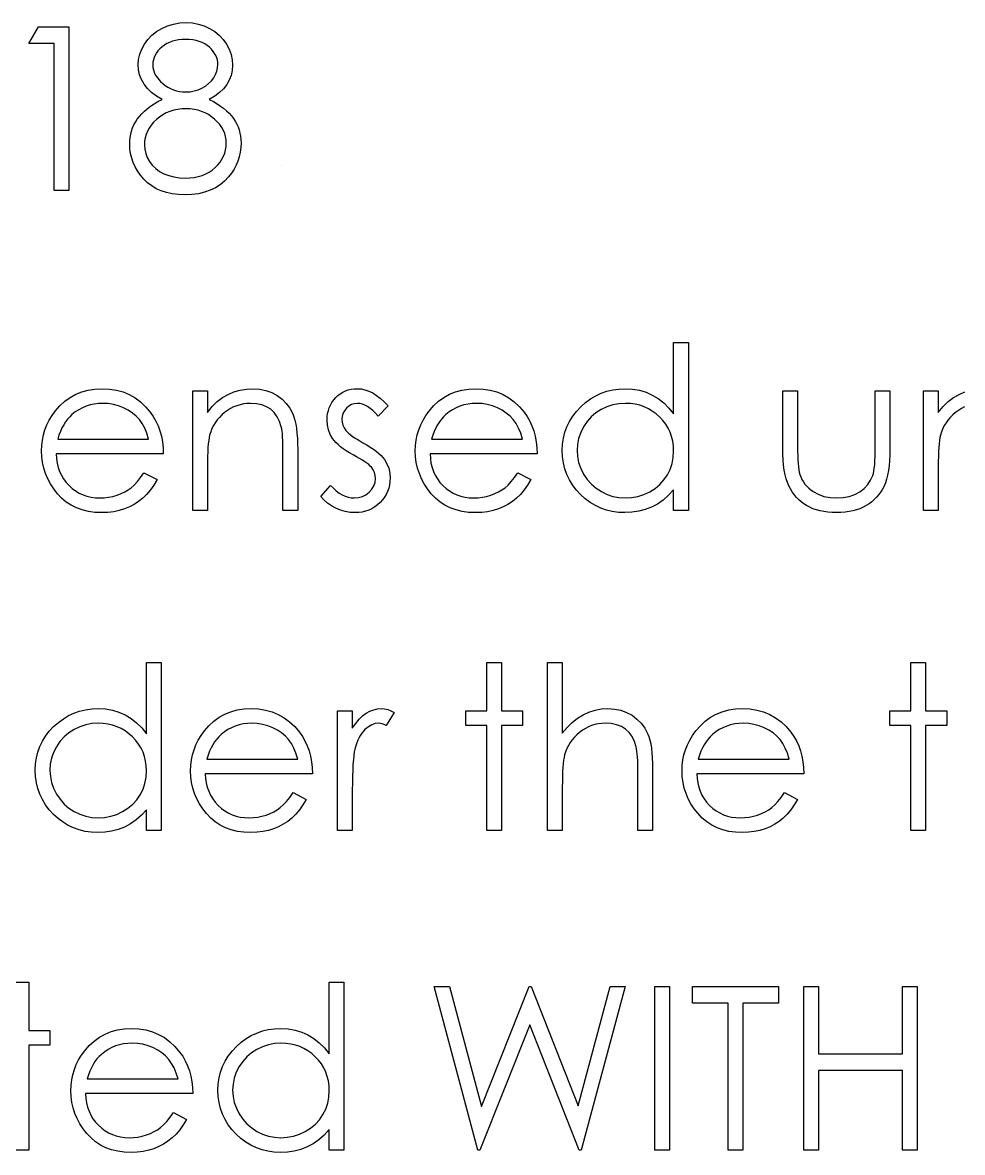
# Model space of a CAD drawing. Header units: millimetres. Extents: x -111 to 182, y -25 to 94.
# Drawn here: x 20.19 to 40.27, y 69.95 to 94.08 of the extents above; entities that cross this region are included whole.
import ezdxf

# ---------------------------------------------------------------- set-up
doc = ezdxf.new("R2010")
doc.units = ezdxf.units.MM

msp = doc.modelspace()

# ---------------------------------------------------------------- linework, layer by layer
at = {"color": 7, "linetype": 'Continuous'}
msp.add_line((25.731, 91.031), (25.731, 91.031), dxfattribs=at)
at = {"color": 7, "linetype": 'Continuous', "flags": 128}
for points in [[(20.529, 93.992), (21.176, 93.992), (21.176, 93.992), (21.176, 90.492), (21.176, 90.492), (20.862, 90.492), (20.862, 90.492), (20.862, 93.633), (20.862, 93.633), (20.324, 93.633), (20.324, 93.633), (20.529, 93.992)], [(24.179, 92.442), (24.265, 92.397), (24.344, 92.35), (24.417, 92.3), (24.484, 92.251), (24.546, 92.199), (24.601, 92.145), (24.65, 92.09), (24.694, 92.033), (24.732, 91.975), (24.765, 91.915), (24.793, 91.852), (24.815, 91.789), (24.833, 91.722), (24.846, 91.654), (24.853, 91.584), (24.856, 91.512), (24.856, 91.512), (24.852, 91.411), (24.839, 91.313), (24.819, 91.217), (24.79, 91.125), (24.752, 91.036), (24.707, 90.95), (24.653, 90.867), (24.591, 90.787), (24.591, 90.787), (24.505, 90.697), (24.411, 90.619), (24.308, 90.553), (24.196, 90.499), (24.075, 90.457), (23.946, 90.426), (23.808, 90.409), (23.662, 90.403), (23.662, 90.403), (23.521, 90.408), (23.388, 90.424), (23.264, 90.45), (23.15, 90.487), (23.043, 90.534), (22.947, 90.593), (22.858, 90.661), (22.778, 90.74), (22.708, 90.825), (22.647, 90.913), (22.595, 91.003), (22.553, 91.095), (22.52, 91.189), (22.497, 91.285), (22.483, 91.383), (22.478, 91.483), (22.478, 91.483), (22.48, 91.557), (22.488, 91.628), (22.501, 91.698), (22.518, 91.766), (22.541, 91.831), (22.569, 91.895), (22.602, 91.958), (22.64, 92.018), (22.684, 92.077), (22.734, 92.134), (22.791, 92.189), (22.854, 92.243), (22.923, 92.296), (22.999, 92.346), (23.08, 92.395), (23.168, 92.442), (23.168, 92.442), (23.048, 92.512), (22.945, 92.589), (22.857, 92.674), (22.785, 92.767), (22.729, 92.866), (22.689, 92.969), (22.665, 93.075), (22.657, 93.184), (22.657, 93.184), (22.666, 93.295), (22.691, 93.405), (22.734, 93.515), (22.792, 93.622), (22.867, 93.724), (22.954, 93.814), (23.053, 93.892), (23.166, 93.959), (23.288, 94.013), (23.415, 94.051), (23.546, 94.074), (23.683, 94.082), (23.683, 94.082), (23.816, 94.074), (23.944, 94.051), (24.066, 94.012), (24.184, 93.958), (24.294, 93.891), (24.39, 93.811), (24.474, 93.722), (24.545, 93.621), (24.603, 93.513), (24.643, 93.403), (24.668, 93.29), (24.676, 93.174), (24.676, 93.174), (24.669, 93.061), (24.646, 92.953), (24.606, 92.852), (24.552, 92.758), (24.482, 92.669), (24.397, 92.588), (24.296, 92.512), (24.179, 92.442)], [(23.665, 93.723), (23.592, 93.72), (23.522, 93.713), (23.455, 93.701), (23.391, 93.683), (23.33, 93.66), (23.273, 93.633), (23.219, 93.6), (23.168, 93.562), (23.122, 93.52), (23.082, 93.478), (23.048, 93.433), (23.02, 93.386), (22.999, 93.337), (22.984, 93.286), (22.974, 93.234), (22.971, 93.179), (22.971, 93.179), (22.975, 93.124), (22.985, 93.072), (23.001, 93.02), (23.025, 92.969), (23.054, 92.92), (23.09, 92.872), (23.133, 92.826), (23.183, 92.78), (23.237, 92.738), (23.294, 92.702), (23.352, 92.671), (23.413, 92.646), (23.476, 92.627), (23.541, 92.612), (23.609, 92.604), (23.678, 92.601), (23.678, 92.601), (23.767, 92.606), (23.854, 92.622), (23.938, 92.647), (24.02, 92.682), (24.097, 92.726), (24.164, 92.778), (24.222, 92.837), (24.272, 92.903), (24.311, 92.974), (24.34, 93.044), (24.357, 93.115), (24.362, 93.186), (24.362, 93.186), (24.359, 93.236), (24.351, 93.284), (24.337, 93.331), (24.317, 93.378), (24.292, 93.424), (24.262, 93.468), (24.226, 93.511), (24.183, 93.554), (24.136, 93.593), (24.085, 93.628), (24.027, 93.657), (23.965, 93.681), (23.897, 93.699), (23.825, 93.713), (23.748, 93.72), (23.665, 93.723)], [(23.686, 92.242), (23.592, 92.239), (23.503, 92.228), (23.418, 92.21), (23.337, 92.185), (23.259, 92.152), (23.184, 92.112), (23.114, 92.065), (23.048, 92.011), (22.988, 91.952), (22.936, 91.891), (22.892, 91.827), (22.856, 91.761), (22.828, 91.693), (22.808, 91.622), (22.796, 91.548), (22.792, 91.472), (22.792, 91.472), (22.799, 91.379), (22.819, 91.288), (22.853, 91.199), (22.901, 91.113), (22.961, 91.034), (23.033, 90.964), (23.115, 90.903), (23.208, 90.853), (23.311, 90.813), (23.421, 90.785), (23.54, 90.767), (23.665, 90.762), (23.665, 90.762), (23.763, 90.765), (23.856, 90.776), (23.944, 90.793), (24.026, 90.818), (24.103, 90.848), (24.175, 90.887), (24.242, 90.932), (24.304, 90.984), (24.359, 91.041), (24.408, 91.101), (24.449, 91.163), (24.482, 91.226), (24.508, 91.292), (24.527, 91.361), (24.538, 91.432), (24.542, 91.505), (24.542, 91.505), (24.538, 91.577), (24.526, 91.646), (24.507, 91.713), (24.479, 91.778), (24.444, 91.841), (24.401, 91.902), (24.35, 91.961), (24.291, 92.018), (24.226, 92.071), (24.159, 92.116), (24.088, 92.155), (24.014, 92.186), (23.937, 92.211), (23.856, 92.228), (23.773, 92.239), (23.686, 92.242)], [(34.414, 87.249), (34.414, 83.659), (34.414, 83.659), (34.099, 83.659), (34.099, 83.659), (34.099, 84.101), (34.099, 84.101), (33.991, 83.984), (33.876, 83.883), (33.754, 83.798), (33.627, 83.731), (33.493, 83.68), (33.353, 83.644), (33.207, 83.621), (33.055, 83.614), (33.055, 83.614), (32.919, 83.62), (32.789, 83.639), (32.664, 83.669), (32.543, 83.711), (32.428, 83.766), (32.317, 83.832), (32.212, 83.911), (32.112, 84.002), (32.02, 84.101), (31.941, 84.206), (31.874, 84.316), (31.819, 84.432), (31.776, 84.552), (31.746, 84.678), (31.728, 84.809), (31.721, 84.945), (31.721, 84.945), (31.728, 85.078), (31.746, 85.207), (31.777, 85.33), (31.82, 85.45), (31.875, 85.563), (31.943, 85.672), (32.023, 85.776), (32.115, 85.875), (32.216, 85.966), (32.323, 86.044), (32.434, 86.111), (32.55, 86.165), (32.671, 86.208), (32.797, 86.238), (32.929, 86.255), (33.065, 86.262), (33.065, 86.262), (33.221, 86.253), (33.37, 86.228), (33.51, 86.185), (33.644, 86.126), (33.769, 86.05), (33.888, 85.958), (33.997, 85.848), (34.099, 85.722), (34.099, 85.722), (34.099, 87.249), (34.099, 87.249), (34.414, 87.249)], [(22.782, 84.467), (23.061, 84.32), (23.061, 84.32), (22.992, 84.203), (22.919, 84.098), (22.84, 84.004), (22.756, 83.923), (22.667, 83.852), (22.573, 83.79), (22.473, 83.737), (22.368, 83.693), (22.256, 83.658), (22.138, 83.634), (22.012, 83.619), (21.88, 83.614), (21.88, 83.614), (21.732, 83.62), (21.594, 83.639), (21.463, 83.671), (21.34, 83.715), (21.227, 83.772), (21.121, 83.841), (21.023, 83.923), (20.934, 84.018), (20.854, 84.12), (20.784, 84.226), (20.726, 84.336), (20.679, 84.448), (20.641, 84.564), (20.614, 84.683), (20.599, 84.805), (20.593, 84.931), (20.593, 84.931), (20.598, 85.049), (20.611, 85.164), (20.634, 85.275), (20.667, 85.384), (20.708, 85.489), (20.758, 85.591), (20.819, 85.689), (20.887, 85.785), (20.887, 85.785), (20.985, 85.896), (21.09, 85.994), (21.203, 86.075), (21.324, 86.142), (21.453, 86.194), (21.59, 86.232), (21.734, 86.254), (21.887, 86.262), (21.887, 86.262), (22.044, 86.254), (22.194, 86.23), (22.335, 86.191), (22.467, 86.136), (22.592, 86.065), (22.708, 85.978), (22.817, 85.876), (22.917, 85.758), (22.917, 85.758), (22.982, 85.666), (23.037, 85.57), (23.085, 85.466), (23.123, 85.358), (23.154, 85.245), (23.177, 85.126), (23.19, 85.001), (23.196, 84.871), (23.196, 84.871), (20.907, 84.871), (20.907, 84.871), (20.913, 84.77), (20.927, 84.673), (20.95, 84.581), (20.981, 84.494), (21.019, 84.412), (21.065, 84.334), (21.12, 84.261), (21.182, 84.193), (21.251, 84.131), (21.323, 84.077), (21.399, 84.031), (21.48, 83.994), (21.564, 83.965), (21.652, 83.945), (21.744, 83.932), (21.84, 83.928), (21.84, 83.928), (21.934, 83.932), (22.026, 83.943), (22.117, 83.962), (22.207, 83.988), (22.293, 84.02), (22.372, 84.058), (22.445, 84.1), (22.511, 84.147), (22.574, 84.204), (22.641, 84.277), (22.71, 84.364), (22.782, 84.467)], [(23.824, 86.217), (24.138, 86.217), (24.138, 86.217), (24.138, 85.755), (24.138, 85.755), (24.241, 85.879), (24.349, 85.985), (24.463, 86.072), (24.582, 86.141), (24.706, 86.194), (24.836, 86.231), (24.971, 86.254), (25.111, 86.262), (25.111, 86.262), (25.253, 86.252), (25.386, 86.226), (25.511, 86.18), (25.627, 86.117), (25.732, 86.039), (25.823, 85.947), (25.899, 85.844), (25.96, 85.727), (25.985, 85.662), (26.007, 85.588), (26.025, 85.506), (26.041, 85.415), (26.052, 85.315), (26.06, 85.207), (26.066, 85.09), (26.067, 84.965), (26.067, 84.965), (26.067, 83.659), (26.067, 83.659), (25.753, 83.659), (25.753, 83.659), (25.753, 84.862), (25.753, 84.862), (25.753, 84.967), (25.751, 85.062), (25.748, 85.148), (25.744, 85.226), (25.739, 85.294), (25.732, 85.353), (25.725, 85.403), (25.716, 85.444), (25.716, 85.444), (25.68, 85.562), (25.631, 85.664), (25.567, 85.75), (25.491, 85.821), (25.401, 85.877), (25.299, 85.916), (25.184, 85.94), (25.056, 85.947), (25.056, 85.947), (24.981, 85.945), (24.907, 85.936), (24.835, 85.92), (24.765, 85.899), (24.697, 85.871), (24.631, 85.838), (24.568, 85.798), (24.506, 85.753), (24.448, 85.702), (24.395, 85.649), (24.348, 85.593), (24.305, 85.534), (24.268, 85.473), (24.235, 85.408), (24.208, 85.34), (24.186, 85.27), (24.186, 85.27), (24.175, 85.218), (24.165, 85.157), (24.157, 85.086), (24.15, 85.004), (24.145, 84.914), (24.141, 84.814), (24.139, 84.704), (24.138, 84.584), (24.138, 84.584), (24.138, 83.659), (24.138, 83.659), (23.824, 83.659), (23.824, 83.659), (23.824, 86.217)], [(27.997, 85.898), (27.784, 85.678), (27.784, 85.678), (27.728, 85.741), (27.672, 85.796), (27.615, 85.842), (27.561, 85.88), (27.505, 85.91), (27.451, 85.931), (27.396, 85.943), (27.342, 85.947), (27.342, 85.947), (27.276, 85.941), (27.215, 85.921), (27.158, 85.889), (27.107, 85.844), (27.064, 85.79), (27.034, 85.732), (27.016, 85.67), (27.01, 85.603), (27.01, 85.603), (27.015, 85.543), (27.031, 85.485), (27.059, 85.427), (27.097, 85.371), (27.097, 85.371), (27.121, 85.342), (27.152, 85.313), (27.188, 85.281), (27.231, 85.249), (27.28, 85.215), (27.335, 85.181), (27.395, 85.145), (27.462, 85.107), (27.462, 85.107), (27.543, 85.061), (27.618, 85.016), (27.686, 84.97), (27.747, 84.925), (27.801, 84.88), (27.848, 84.836), (27.889, 84.792), (27.923, 84.749), (27.923, 84.749), (27.974, 84.658), (28.012, 84.562), (28.034, 84.46), (28.042, 84.353), (28.042, 84.353), (28.038, 84.277), (28.028, 84.204), (28.012, 84.134), (27.988, 84.068), (27.958, 84.003), (27.921, 83.942), (27.878, 83.884), (27.827, 83.829), (27.772, 83.778), (27.714, 83.735), (27.652, 83.698), (27.587, 83.668), (27.518, 83.644), (27.446, 83.627), (27.371, 83.618), (27.292, 83.614), (27.292, 83.614), (27.186, 83.62), (27.083, 83.637), (26.982, 83.666), (26.883, 83.706), (26.79, 83.756), (26.705, 83.816), (26.629, 83.884), (26.561, 83.96), (26.561, 83.96), (26.769, 84.197), (26.769, 84.197), (26.83, 84.134), (26.891, 84.08), (26.953, 84.033), (27.015, 83.996), (27.079, 83.966), (27.144, 83.945), (27.21, 83.932), (27.276, 83.928), (27.276, 83.928), (27.367, 83.936), (27.45, 83.959), (27.526, 83.997), (27.596, 84.051), (27.653, 84.115), (27.695, 84.185), (27.719, 84.259), (27.728, 84.34), (27.728, 84.34), (27.722, 84.406), (27.706, 84.469), (27.679, 84.528), (27.641, 84.584), (27.641, 84.584), (27.617, 84.61), (27.585, 84.639), (27.547, 84.67), (27.502, 84.702), (27.45, 84.736), (27.391, 84.771), (27.326, 84.808), (27.254, 84.847), (27.254, 84.847), (27.176, 84.892), (27.104, 84.936), (27.04, 84.98), (26.981, 85.023), (26.929, 85.067), (26.884, 85.11), (26.845, 85.154), (26.813, 85.197), (26.813, 85.197), (26.761, 85.286), (26.725, 85.382), (26.703, 85.483), (26.696, 85.591), (26.696, 85.591), (26.698, 85.661), (26.707, 85.729), (26.722, 85.793), (26.741, 85.855), (26.767, 85.913), (26.799, 85.968), (26.836, 86.021), (26.879, 86.07), (26.926, 86.115), (26.977, 86.154), (27.03, 86.187), (27.086, 86.214), (27.146, 86.235), (27.208, 86.25), (27.273, 86.259), (27.342, 86.262), (27.342, 86.262), (27.423, 86.256), (27.505, 86.239), (27.587, 86.21), (27.669, 86.17), (27.75, 86.119), (27.832, 86.057), (27.915, 85.983), (27.997, 85.898)], [(30.769, 84.467), (31.048, 84.32), (31.048, 84.32), (30.979, 84.203), (30.906, 84.098), (30.827, 84.004), (30.743, 83.923), (30.654, 83.852), (30.56, 83.79), (30.46, 83.737), (30.355, 83.693), (30.243, 83.658), (30.125, 83.634), (29.999, 83.619), (29.867, 83.614), (29.867, 83.614), (29.72, 83.62), (29.581, 83.639), (29.45, 83.671), (29.328, 83.715), (29.214, 83.772), (29.108, 83.841), (29.01, 83.923), (28.921, 84.018), (28.841, 84.12), (28.772, 84.226), (28.713, 84.336), (28.666, 84.448), (28.628, 84.564), (28.601, 84.683), (28.586, 84.805), (28.58, 84.931), (28.58, 84.931), (28.585, 85.049), (28.598, 85.164), (28.622, 85.275), (28.654, 85.384), (28.695, 85.489), (28.746, 85.591), (28.806, 85.689), (28.875, 85.785), (28.875, 85.785), (28.972, 85.896), (29.077, 85.994), (29.19, 86.075), (29.311, 86.142), (29.44, 86.194), (29.577, 86.232), (29.722, 86.254), (29.874, 86.262), (29.874, 86.262), (30.032, 86.254), (30.181, 86.23), (30.322, 86.191), (30.454, 86.136), (30.579, 86.065), (30.695, 85.978), (30.804, 85.876), (30.904, 85.758), (30.904, 85.758), (30.969, 85.666), (31.024, 85.57), (31.072, 85.466), (31.111, 85.358), (31.141, 85.245), (31.164, 85.126), (31.177, 85.001), (31.183, 84.871), (31.183, 84.871), (28.894, 84.871), (28.894, 84.871), (28.901, 84.77), (28.915, 84.673), (28.937, 84.581), (28.968, 84.494), (29.006, 84.412), (29.052, 84.334), (29.107, 84.261), (29.169, 84.193), (29.238, 84.131), (29.31, 84.077), (29.386, 84.031), (29.467, 83.994), (29.551, 83.965), (29.64, 83.945), (29.731, 83.932), (29.828, 83.928), (29.828, 83.928), (29.921, 83.932), (30.013, 83.943), (30.104, 83.962), (30.194, 83.988), (30.28, 84.02), (30.36, 84.058), (30.432, 84.1), (30.498, 84.147), (30.562, 84.204), (30.628, 84.277), (30.698, 84.364), (30.769, 84.467)], [(36.433, 86.217), (36.747, 86.217), (36.747, 86.217), (36.747, 85.03), (36.747, 85.03), (36.748, 84.926), (36.75, 84.831), (36.754, 84.743), (36.759, 84.664), (36.767, 84.594), (36.775, 84.531), (36.785, 84.478), (36.797, 84.432), (36.797, 84.432), (36.818, 84.376), (36.842, 84.322), (36.872, 84.271), (36.905, 84.223), (36.942, 84.178), (36.985, 84.137), (37.03, 84.099), (37.081, 84.064), (37.191, 84.005), (37.311, 83.962), (37.442, 83.937), (37.582, 83.928), (37.582, 83.928), (37.722, 83.937), (37.851, 83.961), (37.969, 84.003), (38.075, 84.06), (38.169, 84.131), (38.247, 84.213), (38.309, 84.305), (38.355, 84.407), (38.355, 84.407), (38.367, 84.449), (38.378, 84.501), (38.387, 84.563), (38.395, 84.636), (38.4, 84.72), (38.404, 84.813), (38.406, 84.917), (38.407, 85.03), (38.407, 85.03), (38.407, 86.217), (38.407, 86.217), (38.721, 86.217), (38.721, 86.217), (38.721, 84.971), (38.721, 84.971), (38.719, 84.845), (38.714, 84.725), (38.704, 84.614), (38.69, 84.512), (38.672, 84.416), (38.65, 84.33), (38.624, 84.251), (38.595, 84.181), (38.561, 84.116), (38.524, 84.055), (38.482, 83.998), (38.437, 83.944), (38.387, 83.893), (38.334, 83.847), (38.277, 83.803), (38.215, 83.764), (38.15, 83.729), (38.08, 83.698), (38.007, 83.673), (37.93, 83.652), (37.848, 83.635), (37.762, 83.623), (37.673, 83.616), (37.579, 83.614), (37.579, 83.614), (37.486, 83.616), (37.396, 83.623), (37.311, 83.635), (37.229, 83.652), (37.151, 83.673), (37.077, 83.698), (37.007, 83.729), (36.941, 83.764), (36.879, 83.803), (36.821, 83.847), (36.767, 83.894), (36.717, 83.944), (36.672, 83.999), (36.63, 84.057), (36.593, 84.119), (36.559, 84.184), (36.53, 84.256), (36.504, 84.336), (36.482, 84.425), (36.464, 84.521), (36.45, 84.627), (36.44, 84.741), (36.435, 84.863), (36.433, 84.995), (36.433, 84.995), (36.433, 86.217)], [(39.439, 86.217), (39.753, 86.217), (39.753, 86.217), (39.753, 85.755), (39.753, 85.755), (39.856, 85.879), (39.964, 85.985), (40.078, 86.072), (40.197, 86.141), (40.321, 86.194)], [(40.313, 85.871), (40.247, 85.838), (40.183, 85.798), (40.121, 85.753), (40.063, 85.702), (40.011, 85.649), (39.963, 85.593), (39.92, 85.534), (39.883, 85.473), (39.851, 85.408), (39.823, 85.34), (39.802, 85.27), (39.802, 85.27), (39.79, 85.218), (39.781, 85.157), (39.772, 85.086), (39.765, 85.004), (39.76, 84.914), (39.756, 84.814), (39.754, 84.704), (39.753, 84.584), (39.753, 84.584), (39.753, 83.659), (39.753, 83.659), (39.439, 83.659), (39.439, 83.659), (39.439, 86.217)], [(22.881, 85.185), (22.844, 85.309), (22.799, 85.419), (22.746, 85.517), (22.686, 85.601), (22.617, 85.675), (22.537, 85.742), (22.447, 85.801), (22.347, 85.852), (22.241, 85.894), (22.131, 85.924), (22.018, 85.942), (21.903, 85.947), (21.903, 85.947), (21.809, 85.944), (21.718, 85.933), (21.631, 85.914), (21.547, 85.888), (21.466, 85.853), (21.389, 85.813), (21.315, 85.764), (21.244, 85.708), (21.244, 85.708), (21.195, 85.661), (21.15, 85.609), (21.107, 85.553), (21.068, 85.49), (21.031, 85.422), (20.998, 85.348), (20.967, 85.269), (20.94, 85.185), (20.94, 85.185), (22.881, 85.185)], [(30.869, 85.185), (30.832, 85.309), (30.786, 85.419), (30.733, 85.517), (30.673, 85.601), (30.604, 85.675), (30.524, 85.742), (30.435, 85.801), (30.334, 85.852), (30.228, 85.894), (30.118, 85.924), (30.006, 85.942), (29.891, 85.947), (29.891, 85.947), (29.797, 85.944), (29.706, 85.933), (29.618, 85.914), (29.534, 85.888), (29.453, 85.853), (29.376, 85.813), (29.302, 85.764), (29.232, 85.708), (29.232, 85.708), (29.182, 85.661), (29.137, 85.609), (29.094, 85.553), (29.055, 85.49), (29.018, 85.422), (28.985, 85.348), (28.955, 85.269), (28.927, 85.185), (28.927, 85.185), (30.869, 85.185)], [(33.069, 85.947), (32.931, 85.939), (32.8, 85.914), (32.673, 85.873), (32.552, 85.816), (32.44, 85.743), (32.34, 85.657), (32.251, 85.558), (32.175, 85.445), (32.114, 85.325), (32.07, 85.2), (32.044, 85.072), (32.035, 84.941), (32.035, 84.941), (32.044, 84.811), (32.07, 84.683), (32.115, 84.559), (32.176, 84.437), (32.253, 84.323), (32.342, 84.223), (32.443, 84.136), (32.556, 84.062), (32.677, 84.003), (32.802, 83.962), (32.932, 83.937), (33.066, 83.928), (33.066, 83.928), (33.202, 83.937), (33.335, 83.961), (33.463, 84.003), (33.588, 84.061), (33.703, 84.133), (33.806, 84.217), (33.893, 84.313), (33.966, 84.42), (34.024, 84.537), (34.066, 84.662), (34.091, 84.793), (34.099, 84.932), (34.099, 84.932), (34.095, 85.038), (34.081, 85.14), (34.057, 85.237), (34.025, 85.33), (33.983, 85.418), (33.932, 85.502), (33.872, 85.581), (33.801, 85.656), (33.725, 85.724), (33.644, 85.784), (33.559, 85.834), (33.47, 85.875), (33.376, 85.907), (33.278, 85.929), (33.175, 85.943), (33.069, 85.947)], [(23.151, 80.415), (23.151, 76.826), (23.151, 76.826), (22.837, 76.826), (22.837, 76.826), (22.837, 77.268), (22.837, 77.268), (22.728, 77.15), (22.614, 77.049), (22.492, 76.965), (22.364, 76.898), (22.23, 76.847), (22.091, 76.81), (21.944, 76.788), (21.792, 76.781), (21.792, 76.781), (21.657, 76.787), (21.526, 76.805), (21.401, 76.835), (21.28, 76.878), (21.165, 76.932), (21.054, 76.999), (20.949, 77.077), (20.849, 77.168), (20.757, 77.268), (20.678, 77.373), (20.611, 77.483), (20.556, 77.598), (20.513, 77.719), (20.483, 77.844), (20.465, 77.975), (20.458, 78.111), (20.458, 78.111), (20.465, 78.245), (20.483, 78.374), (20.514, 78.497), (20.557, 78.616), (20.613, 78.73), (20.68, 78.839), (20.76, 78.943), (20.852, 79.042), (20.953, 79.132), (21.06, 79.211), (21.171, 79.277), (21.287, 79.331), (21.408, 79.374), (21.535, 79.404), (21.666, 79.422), (21.802, 79.428), (21.802, 79.428), (21.958, 79.42), (22.107, 79.395), (22.248, 79.352), (22.381, 79.293), (22.506, 79.217), (22.625, 79.125), (22.734, 79.015), (22.837, 78.888), (22.837, 78.888), (22.837, 80.415), (22.837, 80.415), (23.151, 80.415)], [(30.106, 80.415), (30.42, 80.415), (30.42, 80.415), (30.42, 79.383), (30.42, 79.383), (30.869, 79.383), (30.869, 79.383), (30.869, 79.069), (30.869, 79.069), (30.42, 79.069), (30.42, 79.069), (30.42, 76.826), (30.42, 76.826), (30.106, 76.826), (30.106, 76.826), (30.106, 79.069), (30.106, 79.069), (29.657, 79.069), (29.657, 79.069), (29.657, 79.383), (29.657, 79.383), (30.106, 79.383), (30.106, 79.383), (30.106, 80.415)], [(31.407, 80.415), (31.721, 80.415), (31.721, 80.415), (31.721, 78.9), (31.721, 78.9), (31.825, 79.024), (31.934, 79.132), (32.048, 79.223), (32.167, 79.296), (32.291, 79.354), (32.421, 79.395), (32.555, 79.42), (32.694, 79.428), (32.694, 79.428), (32.836, 79.419), (32.969, 79.392), (33.094, 79.347), (33.21, 79.284), (33.316, 79.205), (33.407, 79.115), (33.482, 79.011), (33.543, 78.895), (33.569, 78.83), (33.59, 78.756), (33.609, 78.674), (33.624, 78.583), (33.635, 78.482), (33.644, 78.374), (33.649, 78.257), (33.651, 78.132), (33.651, 78.132), (33.651, 76.826), (33.651, 76.826), (33.337, 76.826), (33.337, 76.826), (33.337, 78.029), (33.337, 78.029), (33.336, 78.133), (33.335, 78.229), (33.332, 78.315), (33.328, 78.393), (33.323, 78.461), (33.316, 78.52), (33.309, 78.57), (33.3, 78.611), (33.3, 78.611), (33.262, 78.728), (33.212, 78.831), (33.149, 78.917), (33.072, 78.988), (32.983, 79.043), (32.882, 79.083), (32.767, 79.106), (32.639, 79.114), (32.639, 79.114), (32.563, 79.111), (32.49, 79.102), (32.417, 79.087), (32.348, 79.066), (32.28, 79.038), (32.215, 79.005), (32.151, 78.965), (32.089, 78.919), (32.031, 78.869), (31.979, 78.816), (31.931, 78.76), (31.888, 78.701), (31.851, 78.639), (31.819, 78.575), (31.791, 78.507), (31.77, 78.437), (31.77, 78.437), (31.758, 78.386), (31.749, 78.325), (31.74, 78.254), (31.733, 78.172), (31.728, 78.082), (31.724, 77.981), (31.722, 77.871), (31.721, 77.75), (31.721, 77.75), (31.721, 76.826), (31.721, 76.826), (31.407, 76.826), (31.407, 76.826), (31.407, 80.415)], [(39.17, 80.415), (39.484, 80.415), (39.484, 80.415), (39.484, 79.383), (39.484, 79.383), (39.933, 79.383), (39.933, 79.383), (39.933, 79.069), (39.933, 79.069), (39.484, 79.069), (39.484, 79.069), (39.484, 76.826), (39.484, 76.826), (39.17, 76.826), (39.17, 76.826), (39.17, 79.069), (39.17, 79.069), (38.721, 79.069), (38.721, 79.069), (38.721, 79.383), (38.721, 79.383), (39.17, 79.383), (39.17, 79.383), (39.17, 80.415)], [(25.968, 77.633), (26.247, 77.487), (26.247, 77.487), (26.178, 77.37), (26.105, 77.265), (26.026, 77.171), (25.942, 77.089), (25.853, 77.018), (25.759, 76.957), (25.659, 76.903), (25.553, 76.859), (25.442, 76.825), (25.323, 76.8), (25.198, 76.786), (25.065, 76.781), (25.065, 76.781), (24.918, 76.787), (24.779, 76.806), (24.649, 76.838), (24.526, 76.882), (24.413, 76.939), (24.307, 77.008), (24.209, 77.09), (24.12, 77.185), (24.04, 77.287), (23.97, 77.393), (23.912, 77.502), (23.864, 77.615), (23.827, 77.731), (23.8, 77.849), (23.785, 77.972), (23.779, 78.097), (23.779, 78.097), (23.784, 78.215), (23.797, 78.33), (23.82, 78.442), (23.853, 78.55), (23.894, 78.656), (23.944, 78.757), (24.005, 78.856), (24.073, 78.951), (24.073, 78.951), (24.171, 79.063), (24.276, 79.16), (24.389, 79.242), (24.51, 79.309), (24.639, 79.361), (24.776, 79.399), (24.92, 79.42), (25.073, 79.428), (25.073, 79.428), (25.23, 79.42), (25.38, 79.397), (25.521, 79.357), (25.653, 79.303), (25.778, 79.232), (25.894, 79.145), (26.003, 79.043), (26.103, 78.925), (26.103, 78.925), (26.168, 78.833), (26.223, 78.736), (26.271, 78.633), (26.309, 78.525), (26.34, 78.412), (26.363, 78.292), (26.376, 78.168), (26.381, 78.037), (26.381, 78.037), (24.093, 78.037), (24.093, 78.037), (24.099, 77.936), (24.113, 77.839), (24.136, 77.748), (24.167, 77.661), (24.205, 77.579), (24.251, 77.501), (24.305, 77.428), (24.368, 77.359), (24.437, 77.297), (24.509, 77.244), (24.585, 77.198), (24.666, 77.161), (24.75, 77.132), (24.838, 77.112), (24.93, 77.099), (25.026, 77.095), (25.026, 77.095), (25.12, 77.098), (25.212, 77.11), (25.303, 77.129), (25.393, 77.154), (25.479, 77.187), (25.558, 77.225), (25.631, 77.267), (25.696, 77.314), (25.76, 77.37), (25.827, 77.443), (25.896, 77.53), (25.968, 77.633)], [(26.92, 79.383), (27.234, 79.383), (27.234, 79.383), (27.234, 79.007), (27.234, 79.007), (27.306, 79.111), (27.379, 79.199), (27.454, 79.271), (27.531, 79.329), (27.611, 79.372), (27.692, 79.404), (27.774, 79.422), (27.858, 79.428), (27.858, 79.428), (27.923, 79.423), (27.991, 79.406), (28.06, 79.379), (28.131, 79.341), (28.131, 79.341), (27.959, 79.069), (27.959, 79.069), (27.913, 79.088), (27.871, 79.103), (27.833, 79.111), (27.798, 79.114), (27.798, 79.114), (27.723, 79.106), (27.649, 79.08), (27.577, 79.038), (27.505, 78.979), (27.471, 78.944), (27.439, 78.903), (27.409, 78.858), (27.381, 78.808), (27.355, 78.754), (27.332, 78.695), (27.31, 78.631), (27.29, 78.563), (27.29, 78.563), (27.277, 78.502), (27.266, 78.427), (27.256, 78.338), (27.248, 78.235), (27.242, 78.119), (27.238, 77.988), (27.235, 77.844), (27.234, 77.685), (27.234, 77.685), (27.234, 76.826), (27.234, 76.826), (26.92, 76.826), (26.92, 76.826), (26.92, 79.383)], [(36.468, 77.633), (36.747, 77.487), (36.747, 77.487), (36.678, 77.37), (36.605, 77.265), (36.526, 77.171), (36.442, 77.089), (36.353, 77.018), (36.259, 76.957), (36.159, 76.903), (36.053, 76.859), (35.942, 76.825), (35.823, 76.8), (35.698, 76.786), (35.565, 76.781), (35.565, 76.781), (35.418, 76.787), (35.279, 76.806), (35.149, 76.838), (35.026, 76.882), (34.913, 76.939), (34.807, 77.008), (34.709, 77.09), (34.62, 77.185), (34.54, 77.287), (34.47, 77.393), (34.412, 77.502), (34.364, 77.615), (34.327, 77.731), (34.3, 77.849), (34.285, 77.972), (34.279, 78.097), (34.279, 78.097), (34.284, 78.215), (34.297, 78.33), (34.32, 78.442), (34.353, 78.55), (34.394, 78.656), (34.444, 78.757), (34.505, 78.856), (34.573, 78.951), (34.573, 78.951), (34.671, 79.063), (34.776, 79.16), (34.889, 79.242), (35.01, 79.309), (35.139, 79.361), (35.276, 79.399), (35.42, 79.42), (35.573, 79.428), (35.573, 79.428), (35.73, 79.42), (35.88, 79.397), (36.021, 79.357), (36.153, 79.303), (36.278, 79.232), (36.394, 79.145), (36.503, 79.043), (36.603, 78.925), (36.603, 78.925), (36.668, 78.833), (36.723, 78.736), (36.771, 78.633), (36.809, 78.525), (36.84, 78.412), (36.863, 78.292), (36.876, 78.168), (36.881, 78.037), (36.881, 78.037), (34.593, 78.037), (34.593, 78.037), (34.599, 77.936), (34.613, 77.839), (34.636, 77.748), (34.667, 77.661), (34.705, 77.579), (34.751, 77.501), (34.805, 77.428), (34.868, 77.359), (34.937, 77.297), (35.009, 77.244), (35.085, 77.198), (35.166, 77.161), (35.25, 77.132), (35.338, 77.112), (35.43, 77.099), (35.526, 77.095), (35.526, 77.095), (35.62, 77.098), (35.712, 77.11), (35.803, 77.129), (35.893, 77.154), (35.979, 77.187), (36.058, 77.225), (36.131, 77.267), (36.196, 77.314), (36.26, 77.37), (36.327, 77.443), (36.396, 77.53), (36.468, 77.633)], [(21.806, 79.114), (21.669, 79.106), (21.537, 79.081), (21.411, 79.04), (21.289, 78.982), (21.177, 78.91), (21.077, 78.824), (20.988, 78.725), (20.912, 78.612), (20.851, 78.491), (20.808, 78.367), (20.781, 78.239), (20.773, 78.108), (20.773, 78.108), (20.782, 77.978), (20.808, 77.85), (20.852, 77.725), (20.913, 77.603), (20.991, 77.49), (21.079, 77.389), (21.18, 77.302), (21.293, 77.229), (21.414, 77.17), (21.54, 77.129), (21.669, 77.103), (21.803, 77.095), (21.803, 77.095), (21.939, 77.103), (22.072, 77.128), (22.2, 77.169), (22.325, 77.227), (22.44, 77.3), (22.543, 77.384), (22.63, 77.48), (22.703, 77.587), (22.762, 77.704), (22.804, 77.829), (22.828, 77.96), (22.837, 78.099), (22.837, 78.099), (22.832, 78.205), (22.818, 78.306), (22.795, 78.404), (22.762, 78.496), (22.72, 78.585), (22.669, 78.669), (22.609, 78.748), (22.539, 78.823), (22.462, 78.891), (22.382, 78.951), (22.296, 79.001), (22.207, 79.041), (22.113, 79.073), (22.015, 79.096), (21.913, 79.11), (21.806, 79.114)], [(26.067, 78.351), (26.03, 78.475), (25.985, 78.586), (25.932, 78.684), (25.872, 78.768), (25.803, 78.842), (25.723, 78.909), (25.633, 78.968), (25.533, 79.019), (25.427, 79.061), (25.316, 79.09), (25.204, 79.108), (25.089, 79.114), (25.089, 79.114), (24.995, 79.111), (24.904, 79.099), (24.817, 79.08), (24.733, 79.055), (24.652, 79.02), (24.575, 78.979), (24.501, 78.93), (24.43, 78.874), (24.43, 78.874), (24.381, 78.828), (24.336, 78.776), (24.293, 78.719), (24.254, 78.657), (24.217, 78.588), (24.183, 78.515), (24.153, 78.436), (24.126, 78.351), (24.126, 78.351), (26.067, 78.351)], [(36.567, 78.351), (36.53, 78.475), (36.485, 78.586), (36.432, 78.684), (36.372, 78.768), (36.303, 78.842), (36.223, 78.909), (36.133, 78.968), (36.033, 79.019), (35.927, 79.061), (35.816, 79.09), (35.704, 79.108), (35.589, 79.114), (35.589, 79.114), (35.495, 79.111), (35.404, 79.099), (35.317, 79.08), (35.233, 79.055), (35.152, 79.02), (35.075, 78.979), (35.001, 78.93), (34.93, 78.874), (34.93, 78.874), (34.881, 78.828), (34.836, 78.776), (34.793, 78.719), (34.754, 78.657), (34.717, 78.588), (34.683, 78.515), (34.653, 78.436), (34.626, 78.351), (34.626, 78.351), (36.567, 78.351)], [(20.01, 73.582), (20.324, 73.582), (20.324, 73.582), (20.324, 72.55), (20.324, 72.55), (20.773, 72.55), (20.773, 72.55), (20.773, 72.236), (20.773, 72.236), (20.324, 72.236), (20.324, 72.236), (20.324, 69.992), (20.324, 69.992), (20.01, 69.992), (20.01, 69.992), (20.01, 72.236), (20.01, 72.236), (19.561, 72.236), (19.561, 72.236), (19.561, 72.55), (19.561, 72.55), (20.01, 72.55), (20.01, 72.55), (20.01, 73.582)], [(27.055, 73.582), (27.055, 69.992), (27.055, 69.992), (26.74, 69.992), (26.74, 69.992), (26.74, 70.435), (26.74, 70.435), (26.632, 70.317), (26.518, 70.216), (26.396, 70.132), (26.268, 70.065), (26.134, 70.013), (25.994, 69.977), (25.848, 69.954), (25.696, 69.947), (25.696, 69.947), (25.56, 69.954), (25.43, 69.972), (25.305, 70.002), (25.184, 70.044), (25.069, 70.099), (24.958, 70.165), (24.853, 70.244), (24.753, 70.335), (24.661, 70.435), (24.582, 70.539), (24.515, 70.649), (24.46, 70.765), (24.417, 70.886), (24.387, 71.011), (24.369, 71.142), (24.362, 71.278), (24.362, 71.278), (24.369, 71.411), (24.387, 71.54), (24.418, 71.664), (24.461, 71.783), (24.517, 71.897), (24.584, 72.005), (24.664, 72.11), (24.756, 72.209), (24.857, 72.299), (24.964, 72.378), (25.075, 72.444), (25.191, 72.498), (25.312, 72.541), (25.438, 72.571), (25.57, 72.589), (25.706, 72.595), (25.706, 72.595), (25.862, 72.586), (26.011, 72.561), (26.152, 72.518), (26.285, 72.46), (26.41, 72.384), (26.529, 72.291), (26.638, 72.181), (26.74, 72.055), (26.74, 72.055), (26.74, 73.582), (26.74, 73.582), (27.055, 73.582)], [(28.984, 73.492), (29.309, 73.492), (29.309, 73.492), (29.994, 70.925), (29.994, 70.925), (31.012, 73.492), (31.012, 73.492), (31.058, 73.492), (31.058, 73.492), (32.058, 70.943), (32.058, 70.943), (32.746, 73.492), (32.746, 73.492), (33.067, 73.492), (33.067, 73.492), (32.124, 69.992), (32.124, 69.992), (32.079, 69.992), (32.079, 69.992), (31.026, 72.669), (31.026, 72.669), (29.96, 69.992), (29.96, 69.992), (29.915, 69.992), (29.915, 69.992), (28.984, 73.492)], [(33.696, 73.492), (34.01, 73.492), (34.01, 73.492), (34.01, 69.992), (34.01, 69.992), (33.696, 69.992), (33.696, 69.992), (33.696, 73.492)], [(34.503, 73.133), (34.503, 73.492), (34.503, 73.492), (36.343, 73.492), (36.343, 73.492), (36.343, 73.133), (36.343, 73.133), (35.58, 73.133), (35.58, 73.133), (35.58, 69.992), (35.58, 69.992), (35.266, 69.992), (35.266, 69.992), (35.266, 73.133), (35.266, 73.133), (34.503, 73.133)], [(36.881, 73.492), (37.196, 73.492), (37.196, 73.492), (37.196, 72.056), (37.196, 72.056), (38.99, 72.056), (38.99, 72.056), (38.99, 73.492), (38.99, 73.492), (39.305, 73.492), (39.305, 73.492), (39.305, 69.992), (39.305, 69.992), (38.99, 69.992), (38.99, 69.992), (38.99, 71.697), (38.99, 71.697), (37.196, 71.697), (37.196, 71.697), (37.196, 69.992), (37.196, 69.992), (36.881, 69.992), (36.881, 69.992), (36.881, 73.492)], [(23.41, 70.8), (23.689, 70.653), (23.689, 70.653), (23.62, 70.536), (23.547, 70.431), (23.468, 70.337), (23.384, 70.256), (23.295, 70.185), (23.201, 70.123), (23.101, 70.07), (22.996, 70.026), (22.884, 69.992), (22.766, 69.967), (22.64, 69.952), (22.508, 69.947), (22.508, 69.947), (22.361, 69.954), (22.222, 69.973), (22.091, 70.004), (21.969, 70.048), (21.855, 70.105), (21.749, 70.175), (21.651, 70.257), (21.562, 70.351), (21.482, 70.454), (21.413, 70.56), (21.354, 70.669), (21.307, 70.782), (21.269, 70.897), (21.242, 71.016), (21.227, 71.139), (21.221, 71.264), (21.221, 71.264), (21.226, 71.382), (21.239, 71.497), (21.263, 71.608), (21.295, 71.717), (21.336, 71.822), (21.387, 71.924), (21.447, 72.023), (21.516, 72.118), (21.516, 72.118), (21.613, 72.23), (21.718, 72.327), (21.831, 72.408), (21.953, 72.476), (22.082, 72.528), (22.218, 72.565), (22.363, 72.587), (22.516, 72.595), (22.516, 72.595), (22.673, 72.587), (22.822, 72.563), (22.963, 72.524), (23.095, 72.469), (23.22, 72.399), (23.337, 72.312), (23.445, 72.209), (23.545, 72.091), (23.545, 72.091), (23.61, 72), (23.665, 71.903), (23.713, 71.8), (23.752, 71.692), (23.782, 71.578), (23.805, 71.459), (23.818, 71.334), (23.824, 71.204), (23.824, 71.204), (21.535, 71.204), (21.535, 71.204), (21.542, 71.103), (21.556, 71.006), (21.578, 70.914), (21.609, 70.827), (21.647, 70.745), (21.693, 70.667), (21.748, 70.595), (21.81, 70.526), (21.879, 70.464), (21.951, 70.41), (22.028, 70.365), (22.108, 70.327), (22.192, 70.299), (22.281, 70.278), (22.372, 70.266), (22.469, 70.262), (22.469, 70.262), (22.562, 70.265), (22.654, 70.276), (22.745, 70.295), (22.835, 70.321), (22.921, 70.353), (23.001, 70.391), (23.073, 70.433), (23.139, 70.48), (23.203, 70.537), (23.269, 70.61), (23.339, 70.697), (23.41, 70.8)], [(23.51, 71.518), (23.473, 71.642), (23.427, 71.753), (23.374, 71.85), (23.314, 71.934), (23.245, 72.009), (23.165, 72.075), (23.076, 72.134), (22.975, 72.185), (22.869, 72.227), (22.759, 72.257), (22.647, 72.275), (22.532, 72.281), (22.532, 72.281), (22.438, 72.277), (22.347, 72.266), (22.259, 72.247), (22.175, 72.221), (22.094, 72.187), (22.017, 72.146), (21.943, 72.097), (21.873, 72.041), (21.873, 72.041), (21.823, 71.995), (21.778, 71.943), (21.735, 71.886), (21.696, 71.824), (21.659, 71.755), (21.626, 71.681), (21.596, 71.603), (21.568, 71.518), (21.568, 71.518), (23.51, 71.518)], [(25.71, 72.281), (25.572, 72.272), (25.441, 72.248), (25.314, 72.206), (25.193, 72.149), (25.081, 72.077), (24.981, 71.99), (24.892, 71.892), (24.816, 71.779), (24.755, 71.658), (24.711, 71.533), (24.685, 71.406), (24.676, 71.275), (24.676, 71.275), (24.685, 71.144), (24.711, 71.017), (24.756, 70.892), (24.817, 70.77), (24.894, 70.656), (24.983, 70.556), (25.084, 70.469), (25.197, 70.395), (25.318, 70.337), (25.443, 70.295), (25.573, 70.27), (25.707, 70.262), (25.707, 70.262), (25.843, 70.27), (25.976, 70.294), (26.104, 70.336), (26.229, 70.394), (26.344, 70.466), (26.447, 70.55), (26.534, 70.646), (26.607, 70.754), (26.665, 70.871), (26.708, 70.996), (26.732, 71.127), (26.74, 71.266), (26.74, 71.266), (26.736, 71.371), (26.722, 71.473), (26.698, 71.571), (26.666, 71.663), (26.624, 71.751), (26.573, 71.836), (26.513, 71.915), (26.442, 71.99), (26.366, 72.058), (26.285, 72.117), (26.2, 72.167), (26.111, 72.208), (26.017, 72.24), (25.919, 72.263), (25.816, 72.277), (25.71, 72.281)]]:
    msp.add_lwpolyline(points, dxfattribs=at)

doc.saveas('drawing.dxf')
